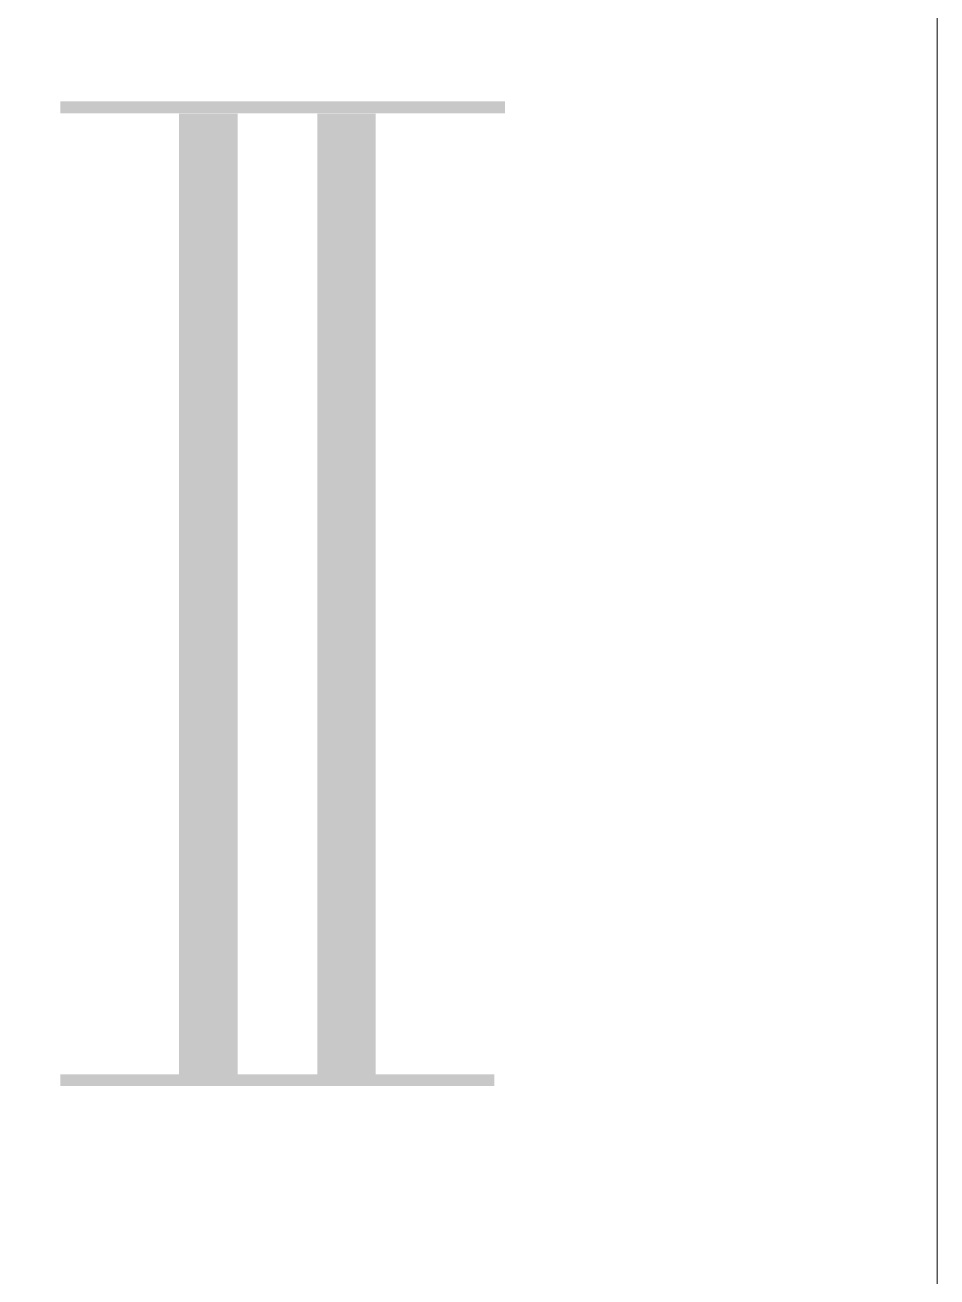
# Model space of a CAD drawing. Header units: inches. Extents: x 16928 to 514628, y -1471 to 241387.
# Drawn here: x 311593 to 312442, y 46756 to 47921 of the extents above; entities that cross this region are included whole.
import ezdxf

# ---------------------------------------------------------------- set-up
doc = ezdxf.new("R2010")
doc.units = ezdxf.units.IN
doc.header["$MEASUREMENT"] = 0
doc.layers.add('1', color=8, linetype='Continuous', lineweight=9)
doc.layers.add('FITTING', color=8, linetype='Continuous')

msp = doc.modelspace()

# ---------------------------------------------------------------- linework, layer by layer
at = {"layer": '1'}
msp.add_lwpolyline([(309442.5, 48855.5), (309442.5, 45855.5), (312442.5, 45855.5), (312442.5, 48855.5)], close=True, dxfattribs=at)
at = {"layer": 'FITTING', "color": 3}
for points, const_width in [([(311763.7, 46938.7), (311763.7, 47838.7)], 54.6), ([(311763.7, 46938.7), (311763.7, 47838.7)], 54.6), ([(311892.5, 46938.7), (311892.5, 47838.7)], 54.6), ([(311892.5, 46938.7), (311892.5, 47838.7)], 54.6), ([(311626.1, 47844.6), (311911.2, 47844.6)], 10.9), ([(311626.1, 47844.6), (311911.2, 47844.6)], 10.9), ([(311764.8, 47844.6), (312040, 47844.6)], 10.9), ([(311764.8, 47844.6), (312040, 47844.6)], 10.9), ([(311626.1, 46938.7), (311901.3, 46938.7)], 10.9), ([(311626.1, 46938.7), (311901.3, 46938.7)], 10.9), ([(311754.9, 46938.7), (312030.2, 46938.7)], 10.9), ([(311754.9, 46938.7), (312030.2, 46938.7)], 10.9)]:
    msp.add_lwpolyline(points, dxfattribs=dict(at, const_width=const_width))

doc.saveas('drawing.dxf')
